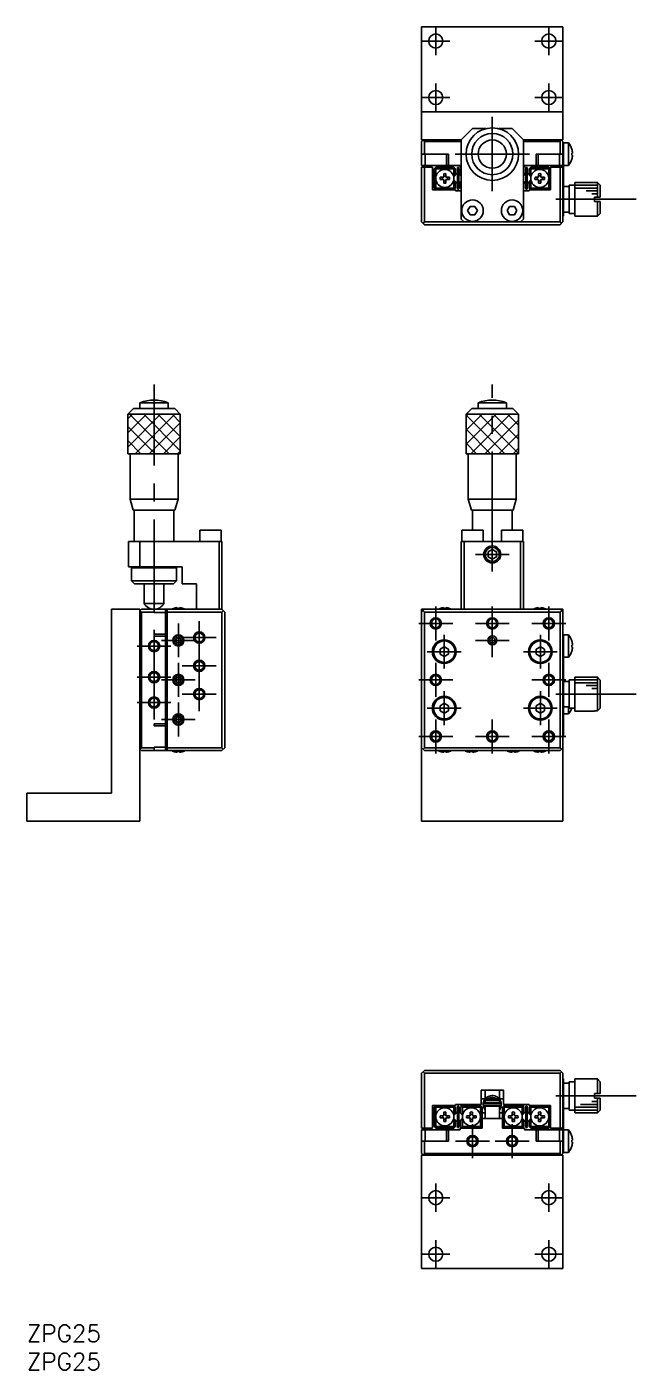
# Model space of a CAD drawing. Extents: x 0 to 288, y -8 to 230.
# Drawn here: x 0 to 107.8, y -8 to 229.6 of the extents above; entities that cross this region are included whole.
import ezdxf

# ---------------------------------------------------------------- set-up
doc = ezdxf.new("R2010")
doc.units = 0
doc.header["$LTSCALE"] = 0.5
doc.linetypes.add('CENTER', pattern=[50.8, 31.75, -6.35, 6.35, -6.35])
for name, color, linetype in [('MSM_CENTER', 1, 'CENTER'), ('MSM_CONTINUOUS', 7, 'CONTINUOUS'), ('MSM_NARROW', 5, 'CONTINUOUS'), ('MSM_PART_NUMBER', 7, 'CONTINUOUS')]:
    doc.layers.add(name, color=color, linetype=linetype)
doc.styles.get("Standard").update_dxf_attribs({"font": 'txt.shx', "height": 3, "bigfont": 'bigfont.shx'})

# ---------------------------------------------------------------- blocks, each defined once
blk = doc.blocks.new('*U2')
at = {"layer": 'MSM_PART_NUMBER'}
blk.add_text('ZPG25', height=3, dxfattribs=at).set_placement((0, -3))
blk = doc.blocks.new('*U3')
at = {"layer": 'MSM_PART_NUMBER'}
blk.add_text('ZPG25', height=3, dxfattribs=at).set_placement((0, -8))

msp = doc.modelspace()

# ---------------------------------------------------------------- linework, layer by layer
at = {"layer": 'MSM_CENTER'}
for p, q in [((72.341844, 224.550827), (72.341844, 229.550827)), ((92.341844, 224.550827), (92.341844, 229.550827)), ((69.841844, 227.050827), (74.841844, 227.050827)), ((89.841844, 227.050827), (94.841844, 227.050827)), ((72.341844, 214.550827), (72.341844, 219.550827)), ((92.341844, 214.550827), (92.341844, 219.550827)), ((69.841844, 217.050827), (74.841844, 217.050827)), ((89.841844, 217.050827), (94.841844, 217.050827)), ((82.341844, 200.470827), (82.341844, 213.630827)), ((75.761844, 207.050827), (88.921844, 207.050827)), ((107.788121, 199.050827), (93.578403, 199.050827)), ((22.5, 126.555673), (22.5, 166.305673)), ((82.341844, 138.555673), (82.341844, 166.305673)), ((82.341844, 133.255673), (82.341844, 139.255673)), ((79.341844, 136.255673), (85.341844, 136.255673)), ((72.341844, 121.055673), (72.341844, 127.055673)), ((72.341844, 122.095673), (72.341844, 126.015673)), ((82.341844, 118.055673), (82.341844, 127.055673)), ((82.341844, 122.095673), (82.341844, 126.015673)), ((92.341844, 121.055673), (92.341844, 127.055673)), ((92.341844, 121.855673), (92.341844, 126.255673)), ((26.8, 118.055673), (26.8, 124.055673)), ((30.5, 108.555673), (30.5, 124.555673)), ((69.341844, 124.055673), (75.341844, 124.055673)), ((70.381844, 124.055673), (74.301844, 124.055673)), ((79.341844, 124.055673), (85.341844, 124.055673)), ((80.381844, 124.055673), (84.301844, 124.055673)), ((89.341844, 124.055673), (95.341844, 124.055673)), ((90.141844, 124.055673), (94.541844, 124.055673)), ((22.5, 107.055673), (22.5, 123.055673)), ((27.5, 121.555673), (33.5, 121.555673)), ((73.841844, 116.055673), (73.841844, 122.055673)), ((90.841844, 116.055673), (90.841844, 122.055673)), ((19.5, 120.055673), (25.5, 120.055673)), ((23.8, 121.055673), (29.8, 121.055673)), ((70.841844, 119.055673), (76.841844, 119.055673)), ((79.341844, 121.055673), (85.341844, 121.055673)), ((87.841844, 119.055673), (93.841844, 119.055673)), ((26.8, 111.055673), (26.8, 117.055673)), ((27.5, 116.555673), (33.5, 116.555673)), ((72.341844, 111.055673), (72.341844, 117.055673)), ((92.341844, 111.055673), (92.341844, 117.055673)), ((19.5, 114.555673), (25.5, 114.555673)), ((23.8, 114.055673), (29.8, 114.055673)), ((69.341844, 114.055673), (75.341844, 114.055673)), ((70.381844, 114.055673), (74.301844, 114.055673)), ((72.341844, 112.095673), (72.341844, 116.015673)), ((89.341844, 114.055673), (95.341844, 114.055673)), ((90.141844, 114.055673), (94.541844, 114.055673)), ((92.341844, 111.855673), (92.341844, 116.255673)), ((73.841844, 106.055673), (73.841844, 112.055673)), ((90.841844, 106.055673), (90.841844, 112.055673)), ((19.5, 110.055673), (25.5, 110.055673)), ((26.8, 104.055673), (26.8, 110.055673)), ((27.5, 111.555673), (33.5, 111.555673)), ((93.578403, 111.555673), (107.788121, 111.555673)), ((23.8, 107.055673), (29.8, 107.055673)), ((70.841844, 109.055673), (76.841844, 109.055673)), ((72.341844, 101.055673), (72.341844, 107.055673)), ((82.341844, 101.055673), (82.341844, 107.055673)), ((87.841844, 109.055673), (93.841844, 109.055673)), ((92.341844, 101.055673), (92.341844, 107.055673)), ((72.341844, 102.095673), (72.341844, 106.015673)), ((82.341844, 102.095673), (82.341844, 106.015673)), ((92.341844, 101.855673), (92.341844, 106.255673)), ((69.341844, 104.055673), (75.341844, 104.055673)), ((70.381844, 104.055673), (74.301844, 104.055673)), ((79.341844, 104.055673), (85.341844, 104.055673)), ((80.381844, 104.055673), (84.301844, 104.055673)), ((89.341844, 104.055673), (95.341844, 104.055673)), ((90.141844, 104.055673), (94.541844, 104.055673)), ((93.578403, 40.5), (107.788121, 40.5)), ((78.841844, 29.5), (78.841844, 35.5)), ((85.841844, 29.5), (85.841844, 35.5)), ((75.841844, 32.5), (81.841844, 32.5)), ((82.841844, 32.5), (88.841844, 32.5)), ((72.341844, 20), (72.341844, 25)), ((92.341844, 20), (92.341844, 25)), ((69.841844, 22.5), (74.841844, 22.5)), ((89.841844, 22.5), (94.841844, 22.5)), ((72.341844, 10), (72.341844, 15)), ((92.341844, 10), (92.341844, 15)), ((69.841844, 12.5), (74.841844, 12.5)), ((89.841844, 12.5), (94.841844, 12.5))]:
    msp.add_line(p, q, dxfattribs=at)
at = {"layer": 'MSM_CONTINUOUS'}
for p, q in [((69.841844, 229.550827), (94.841844, 229.550827)), ((69.841844, 209.550827), (69.841844, 229.550827)), ((94.841844, 229.550827), (94.841844, 209.550827)), ((94.841844, 214.550827), (69.841844, 214.550827)), ((78.841844, 211.550827), (76.841844, 209.550827)), ((81.170306, 211.550827), (78.841844, 211.550827)), ((85.841844, 211.550827), (83.513381, 211.550827)), ((87.841844, 209.550827), (85.841844, 211.550827)), ((69.841844, 209.550827), (76.841844, 209.550827)), ((69.841844, 209.250827), (70.141844, 209.550827)), ((69.841844, 205.050827), (69.841844, 209.250827)), ((70.091844, 209.500827), (70.341844, 209.250827)), ((70.341844, 209.250827), (70.341844, 207.050827)), ((76.841844, 209.250827), (70.341844, 209.250827)), ((74.841844, 209.250827), (74.541844, 209.550827)), ((76.841844, 195.550827), (76.841844, 209.550827)), ((87.841844, 195.550827), (87.841844, 209.550827)), ((87.841844, 209.550827), (94.841844, 209.550827)), ((94.341844, 209.250827), (87.841844, 209.250827)), ((90.141844, 209.550827), (89.841844, 209.250827)), ((94.341844, 209.250827), (94.591844, 209.500827)), ((94.341844, 207.050827), (94.341844, 209.250827)), ((94.841844, 209.250827), (94.541844, 209.550827)), ((94.841844, 209.250827), (94.841844, 195.050827)), ((95.839843, 209.050827), (94.841844, 209.050827)), ((94.941844, 209.050827), (94.941844, 196.050827)), ((95.839843, 209.050827), (95.839843, 205.050827)), ((74.591844, 207.050827), (69.841844, 207.050827)), ((70.441844, 207.050827), (70.441844, 205.050827)), ((74.241844, 205.050827), (74.241844, 207.050827)), ((74.591844, 205.050827), (74.591844, 207.050827)), ((90.091844, 205.050827), (90.091844, 207.050827)), ((94.841844, 207.050827), (90.091844, 207.050827)), ((90.441844, 207.050827), (90.441844, 205.050827)), ((94.241844, 205.050827), (94.241844, 207.050827)), ((96.411365, 207.937188), (96.415988, 207.939443)), ((96.411365, 206.870827), (96.411365, 207.230827)), ((96.411365, 207.230827), (96.531703, 207.230827)), ((96.531703, 206.870827), (96.411365, 206.870827)), ((76.641844, 205.050827), (69.841844, 205.050827)), ((69.841844, 195.050827), (69.841844, 204.750827)), ((69.841844, 204.750827), (71.741844, 204.750827)), ((70.341844, 204.750827), (70.341844, 195.050827)), ((71.741844, 200.750827), (71.741844, 204.750827)), ((72.341844, 204.750827), (72.041844, 204.450827)), ((72.041844, 201.050827), (72.041844, 204.450827)), ((72.341844, 204.450827), (72.191844, 204.600827)), ((72.341844, 204.750827), (75.541844, 204.750827)), ((75.541844, 204.450827), (72.341844, 204.450827)), ((72.341844, 204.450827), (72.341844, 201.050827)), ((75.541844, 204.750827), (75.841844, 204.450827)), ((75.691844, 204.600827), (75.541844, 204.450827)), ((75.541844, 203.149875), (75.541844, 204.450827)), ((75.841844, 204.450827), (75.841844, 203.449875)), ((76.191844, 200.850827), (76.191844, 204.650827)), ((76.391844, 204.650827), (76.191844, 204.650827)), ((76.391844, 200.850827), (76.391844, 204.650827)), ((76.641844, 205.050827), (76.641844, 204.750827)), ((76.641844, 204.750827), (76.841844, 204.750827)), ((76.841844, 204.550827), (76.741844, 204.450827)), ((76.741844, 203.449875), (76.741844, 204.450827)), ((87.841844, 204.750827), (88.041844, 204.750827)), ((87.941844, 204.450827), (87.841844, 204.550827)), ((87.941844, 204.450827), (87.941844, 203.449875)), ((88.041844, 204.750827), (88.041844, 205.050827)), ((88.041844, 205.050827), (94.841844, 205.050827)), ((88.291844, 204.650827), (88.291844, 200.850827)), ((88.491844, 204.650827), (88.291844, 204.650827)), ((88.491844, 204.650827), (88.491844, 200.850827)), ((89.141844, 204.750827), (88.841844, 204.450827)), ((88.841844, 203.449875), (88.841844, 204.450827)), ((89.141844, 204.450827), (88.991844, 204.600827)), ((89.141844, 204.750827), (92.341844, 204.750827)), ((92.341844, 204.450827), (89.141844, 204.450827)), ((89.141844, 204.450827), (89.141844, 203.149875)), ((92.341844, 204.750827), (92.641844, 204.450827)), ((92.491844, 204.600827), (92.341844, 204.450827)), ((92.341844, 201.050827), (92.341844, 204.450827)), ((92.641844, 204.750827), (92.641844, 200.750827)), ((94.841844, 204.750827), (92.641844, 204.750827)), ((94.341844, 195.050827), (94.341844, 204.750827)), ((94.941844, 205.050827), (95.839843, 205.050827)), ((96.415988, 206.162211), (96.411365, 206.164465)), ((72.026545, 203.250827), (71.741844, 203.535527)), ((71.741844, 201.966126), (72.026545, 202.250827)), ((72.026545, 203.250827), (72.026545, 202.250827)), ((73.741844, 202.950827), (73.115708, 202.950827)), ((73.115708, 202.550827), (73.741844, 202.550827)), ((73.741844, 203.576962), (73.741844, 202.950827)), ((73.741844, 202.550827), (73.741844, 201.924691)), ((74.141844, 202.950827), (74.141844, 203.576962)), ((74.767979, 202.950827), (74.141844, 202.950827)), ((74.141844, 201.924691), (74.141844, 202.550827)), ((74.141844, 202.550827), (74.767979, 202.550827)), ((75.501188, 203.109219), (75.841844, 203.449875)), ((75.841844, 202.051778), (75.501188, 202.392434)), ((76.132745, 203.652388), (75.516245, 203.035888)), ((75.516245, 202.465765), (76.132745, 201.849265)), ((76.1681, 201.849265), (75.521413, 202.495952)), ((75.541844, 201.050827), (75.541844, 202.351778)), ((75.841844, 202.051778), (75.841844, 201.050827)), ((76.415587, 203.652388), (76.841844, 203.226131)), ((76.841844, 203.261487), (76.450943, 203.652388)), ((76.450943, 201.849265), (76.841844, 202.240166)), ((76.741844, 203.449875), (76.841844, 203.349875)), ((76.841844, 202.151778), (76.741844, 202.051778)), ((76.741844, 201.050827), (76.741844, 202.051778)), ((87.841844, 203.226131), (88.2681, 203.652388)), ((88.232745, 203.652388), (87.841844, 203.261487)), ((87.841844, 203.349875), (87.941844, 203.449875)), ((87.841844, 202.240166), (88.232745, 201.849265)), ((87.941844, 202.051778), (87.841844, 202.151778)), ((87.941844, 202.051778), (87.941844, 201.050827)), ((89.162274, 202.495952), (88.515587, 201.849265)), ((89.167442, 203.035888), (88.550943, 203.652388)), ((88.550943, 201.849265), (89.167442, 202.465765)), ((88.841844, 203.449875), (89.1825, 203.10922)), ((89.1825, 202.392433), (88.841844, 202.051778)), ((88.841844, 201.050827), (88.841844, 202.051778)), ((89.141844, 202.351778), (89.141844, 201.050827)), ((90.541844, 202.950827), (89.915708, 202.950827)), ((89.915708, 202.550827), (90.541844, 202.550827)), ((90.541844, 203.576962), (90.541844, 202.950827)), ((90.541844, 202.550827), (90.541844, 201.924691)), ((90.941844, 202.950827), (90.941844, 203.576962)), ((91.567979, 202.950827), (90.941844, 202.950827)), ((90.941844, 201.924691), (90.941844, 202.550827)), ((90.941844, 202.550827), (91.567979, 202.550827)), ((96.941844, 202.050827), (96.941844, 196.050827)), ((100.941844, 202.050827), (96.941844, 202.050827)), ((100.941844, 199.450827), (100.941844, 202.050827)), ((101.441844, 201.550827), (100.941844, 202.050827)), ((75.841844, 200.750827), (71.741844, 200.750827)), ((72.041844, 201.050827), (72.341844, 200.750827)), ((72.191844, 200.900827), (72.341844, 201.050827)), ((72.341844, 201.050827), (75.541844, 201.050827)), ((75.541844, 201.050827), (75.691844, 200.900827)), ((75.841844, 201.050827), (75.541844, 200.750827)), ((75.841844, 200.550827), (75.841844, 200.750827)), ((76.841844, 200.550827), (75.841844, 200.550827)), ((76.191844, 200.850827), (76.391844, 200.850827)), ((76.741844, 201.050827), (76.841844, 200.950827)), ((87.841844, 200.950827), (87.941844, 201.050827)), ((88.841844, 200.550827), (87.841844, 200.550827)), ((88.291844, 200.850827), (88.491844, 200.850827)), ((88.841844, 201.050827), (89.141844, 200.750827)), ((88.841844, 200.750827), (88.841844, 200.550827)), ((92.641844, 200.750827), (88.841844, 200.750827)), ((88.991844, 200.900827), (89.141844, 201.050827)), ((89.141844, 201.050827), (92.341844, 201.050827)), ((92.341844, 201.050827), (92.491844, 200.900827)), ((92.641844, 201.050827), (92.341844, 200.750827)), ((95.941844, 201.300827), (94.941844, 201.300827)), ((95.941844, 201.550827), (95.941844, 196.550827)), ((96.941844, 201.550827), (95.941844, 201.550827)), ((101.441844, 201.550827), (101.441844, 199.450827)), ((77.975818, 197.050827), (78.408831, 197.800827)), ((79.274856, 197.800827), (78.408831, 197.800827)), ((79.707869, 197.050827), (79.274856, 197.800827)), ((84.975818, 197.050827), (85.408831, 197.800827)), ((86.274856, 197.800827), (85.408831, 197.800827)), ((86.707869, 197.050827), (86.274856, 197.800827)), ((100.441844, 199.450827), (100.441844, 198.650827)), ((101.441844, 199.450827), (100.441844, 199.450827)), ((100.441844, 198.650827), (101.441844, 198.650827)), ((100.941844, 196.050827), (100.941844, 198.650827)), ((101.441844, 198.650827), (101.441844, 196.550827)), ((69.841844, 195.050827), (70.341844, 194.550827)), ((70.091844, 194.800827), (70.341844, 195.050827)), ((70.341844, 195.050827), (94.341844, 195.050827)), ((76.841844, 195.550827), (77.341844, 195.050827)), ((78.408831, 196.300827), (77.975818, 197.050827)), ((79.274856, 196.300827), (78.408831, 196.300827)), ((79.274856, 196.300827), (79.707869, 197.050827)), ((85.408831, 196.300827), (84.975818, 197.050827)), ((86.274856, 196.300827), (85.408831, 196.300827)), ((86.274856, 196.300827), (86.707869, 197.050827)), ((87.341844, 195.050827), (87.841844, 195.550827)), ((94.341844, 195.050827), (94.591844, 194.800827)), ((94.841844, 195.050827), (94.341844, 194.550827)), ((94.941844, 196.050827), (94.841844, 196.050827)), ((94.941844, 196.800827), (95.941844, 196.800827)), ((95.941844, 196.550827), (96.941844, 196.550827)), ((96.941844, 196.050827), (100.941844, 196.050827)), ((100.941844, 196.050827), (101.441844, 196.550827)), ((94.341844, 194.550827), (70.341844, 194.550827)), ((18.85, 162.055673), (17.85, 161.055673)), ((26.15, 162.055673), (18.85, 162.055673)), ((20, 163.055673), (25, 163.055673)), ((20, 163.055673), (20, 162.055673)), ((25, 162.055673), (25, 163.055673)), ((27.15, 161.055673), (26.15, 162.055673)), ((78.691844, 162.055673), (77.691844, 161.055673)), ((85.991844, 162.055673), (78.691844, 162.055673)), ((79.841844, 163.055673), (84.841844, 163.055673)), ((79.841844, 163.055673), (79.841844, 162.055673)), ((84.841844, 162.055673), (84.841844, 163.055673)), ((86.991844, 161.055673), (85.991844, 162.055673)), ((27.15, 161.055673), (17.85, 161.055673)), ((17.85, 161.055673), (17.85, 154.055673)), ((27.15, 161.055673), (27.15, 154.055673)), ((77.691844, 154.055673), (77.691844, 161.055673)), ((77.691844, 161.055673), (86.991844, 161.055673)), ((86.991844, 161.055673), (86.991844, 154.055673)), ((27.15, 154.055673), (17.85, 154.055673)), ((18.25, 154.055673), (18.25, 146.055673)), ((26.75, 146.055673), (26.75, 154.055673)), ((86.991844, 154.055673), (77.691844, 154.055673)), ((78.091844, 154.055673), (78.091844, 146.055673)), ((86.591844, 146.055673), (86.591844, 154.055673)), ((18.25, 146.055673), (26.75, 146.055673)), ((18.25, 146.055673), (18.8, 144.055673)), ((26.2, 144.055673), (26.75, 146.055673)), ((78.091844, 146.055673), (78.641844, 144.055673)), ((78.091844, 146.055673), (86.591844, 146.055673)), ((86.041844, 144.055673), (86.591844, 146.055673)), ((26.2, 144.055673), (18.8, 144.055673)), ((19, 144.055673), (19, 138.555673)), ((26, 138.555673), (26, 144.055673)), ((86.041844, 144.055673), (78.641844, 144.055673)), ((78.841844, 144.055673), (78.841844, 140.555673)), ((85.841844, 140.555673), (85.841844, 144.055673)), ((34.4, 140.555673), (30.6, 140.555673)), ((30.6, 140.555673), (30.6, 138.555673)), ((34.4, 138.555673), (34.4, 140.555673)), ((76.941844, 140.555673), (76.941844, 138.555673)), ((80.741844, 140.555673), (76.941844, 140.555673)), ((80.741844, 138.555673), (80.741844, 140.555673)), ((83.941844, 140.555673), (83.941844, 138.555673)), ((87.741844, 140.555673), (83.941844, 140.555673)), ((87.741844, 138.555673), (87.741844, 140.555673)), ((18, 134.055673), (18, 138.555673)), ((18, 138.555673), (34.5, 138.555673)), ((20, 138.555673), (20, 134.055673)), ((34, 126.555673), (34, 138.555673)), ((34.5, 138.555673), (34.5, 126.555673)), ((76.841844, 126.555673), (76.841844, 138.555673)), ((76.841844, 138.555673), (87.841844, 138.555673)), ((77.341844, 138.555673), (77.341844, 126.555673)), ((87.341844, 126.555673), (87.341844, 138.555673)), ((87.841844, 138.555673), (87.841844, 126.555673)), ((81.591844, 136.688686), (82.341844, 137.121699)), ((81.591844, 135.82266), (81.591844, 136.688686)), ((82.341844, 135.389648), (81.591844, 135.82266)), ((82.341844, 137.121699), (83.091844, 136.688686)), ((83.091844, 135.82266), (82.341844, 135.389648)), ((83.091844, 136.688686), (83.091844, 135.82266)), ((27.5, 134.055673), (18, 134.055673)), ((18.7, 134.055673), (18.5, 133.855673)), ((26.5, 133.855673), (18.5, 133.855673)), ((18.5, 133.855673), (18.5, 132.055673)), ((26.5, 133.855673), (26.3, 134.055673)), ((26.5, 132.055673), (26.5, 133.855673)), ((27.5, 134.055673), (27.5, 131.055673)), ((18.531373, 132.055673), (18.5, 132.055673)), ((18.531373, 131.555673), (18.531373, 132.055673)), ((18.531373, 131.555673), (26.468627, 131.555673)), ((19.035898, 131.055673), (18.531373, 131.555673)), ((25.964101, 131.055673), (19.035898, 131.055673)), ((20.75, 131.055673), (20.75, 127.555673)), ((24.25, 127.555673), (24.25, 131.055673)), ((26.468627, 131.555673), (25.964101, 131.055673)), ((26.5, 132.055673), (26.468627, 132.055673)), ((26.468627, 132.055673), (26.468627, 131.555673)), ((27.5, 131.055673), (30, 131.055673)), ((30, 131.055673), (30, 126.555673)), ((15, 126.555673), (15, 94.055673)), ((20, 126.555673), (15, 126.555673)), ((20, 89.055673), (20, 126.555673)), ((20.3, 126.555673), (20, 126.255673)), ((20.3, 126.055673), (20.05, 126.305673)), ((20.3, 126.555673), (34.5, 126.555673)), ((22.5, 126.055673), (20.3, 126.055673)), ((20.3, 126.055673), (20.3, 102.055673)), ((24.25, 127.555673), (20.75, 127.555673)), ((22.5, 125.955673), (22.5, 126.555673)), ((24.5, 125.955673), (22.5, 125.955673)), ((24.5, 101.555673), (24.5, 126.555673)), ((24.8, 101.555673), (24.8, 126.555673)), ((34.5, 126.055673), (24.8, 126.055673)), ((25.95, 126.706737), (25.973864, 126.706737)), ((26.6, 126.839622), (26.6, 126.706737)), ((26.6, 126.706737), (27, 126.706737)), ((27, 126.706737), (27, 126.839622)), ((27.626136, 126.706737), (27.65, 126.706737)), ((35, 126.055673), (34.5, 126.555673)), ((34.5, 126.055673), (34.75, 126.305673)), ((34.5, 102.055673), (34.5, 126.055673)), ((35, 126.055673), (35, 102.055673)), ((69.841844, 89.055673), (69.841844, 126.555673)), ((69.841844, 126.555673), (94.841844, 126.555673)), ((69.841844, 126.055673), (70.341844, 126.555673)), ((70.341844, 126.055673), (70.091844, 126.305673)), ((70.341844, 126.055673), (70.341844, 102.055673)), ((94.341844, 126.055673), (70.341844, 126.055673)), ((73.091844, 126.706737), (73.115708, 126.706737)), ((73.741844, 126.839622), (73.741844, 126.706737)), ((73.741844, 126.706737), (74.141844, 126.706737)), ((74.141844, 126.706737), (74.141844, 126.839622)), ((74.767979, 126.706737), (74.791844, 126.706737)), ((89.891844, 126.706737), (89.915708, 126.706737)), ((90.541844, 126.839622), (90.541844, 126.706737)), ((90.541844, 126.706737), (90.941844, 126.706737)), ((90.941844, 126.706737), (90.941844, 126.839622)), ((91.567979, 126.706737), (91.591844, 126.706737)), ((94.341844, 126.555673), (94.841844, 126.055673)), ((94.591844, 126.305673), (94.341844, 126.055673)), ((94.341844, 102.055673), (94.341844, 126.055673)), ((94.841844, 126.555673), (94.841844, 89.055673)), ((20, 121.855673), (20.3, 121.555673)), ((22.5, 122.155673), (24.5, 122.155673)), ((22.5, 121.805673), (22.5, 122.155673)), ((24.5, 121.805673), (22.5, 121.805673)), ((26.280385, 121.055673), (26.540192, 121.505673)), ((26.540192, 121.505673), (27.059808, 121.505673)), ((27.059808, 121.505673), (27.319615, 121.055673)), ((95.839843, 122.055673), (94.841844, 122.055673)), ((94.941844, 122.055673), (94.941844, 104.055673)), ((95.839843, 122.055673), (95.839843, 118.055673)), ((26.540192, 120.605673), (26.280385, 121.055673)), ((27.059808, 120.605673), (26.540192, 120.605673)), ((27.319615, 121.055673), (27.059808, 120.605673)), ((73.091844, 119.488686), (73.841844, 119.921699)), ((73.091844, 118.62266), (73.091844, 119.488686)), ((73.841844, 119.921699), (74.591844, 119.488686)), ((74.591844, 119.488686), (74.591844, 118.62266)), ((90.091844, 119.488686), (90.841844, 119.921699)), ((90.091844, 118.62266), (90.091844, 119.488686)), ((90.841844, 119.921699), (91.591844, 119.488686)), ((91.591844, 119.488686), (91.591844, 118.62266)), ((96.411365, 120.942035), (96.415988, 120.944289)), ((96.411365, 120.235673), (96.531703, 120.235673)), ((96.411365, 119.875673), (96.411365, 120.235673)), ((96.531703, 119.875673), (96.411365, 119.875673)), ((96.415988, 119.167057), (96.411365, 119.169312)), ((73.841844, 118.189648), (73.091844, 118.62266)), ((74.591844, 118.62266), (73.841844, 118.189648)), ((90.841844, 118.189648), (90.091844, 118.62266)), ((91.591844, 118.62266), (90.841844, 118.189648)), ((94.941844, 118.055673), (95.839843, 118.055673)), ((26.280385, 114.055673), (26.540192, 114.505673)), ((26.540192, 113.605673), (26.280385, 114.055673)), ((26.540192, 114.505673), (27.059808, 114.505673)), ((27.059808, 114.505673), (27.319615, 114.055673)), ((27.319615, 114.055673), (27.059808, 113.605673)), ((95.941844, 114.055673), (95.941844, 109.055673)), ((96.941844, 114.055673), (95.941844, 114.055673)), ((96.941844, 114.555673), (96.941844, 108.555673)), ((100.441844, 114.555673), (96.941844, 114.555673)), ((100.441844, 114.555673), (100.441844, 114.528887)), ((100.441844, 114.528887), (100.941844, 114.528887)), ((100.941844, 108.582459), (100.941844, 114.528887)), ((100.941844, 114.528887), (101.441844, 114.023466)), ((27.059808, 113.605673), (26.540192, 113.605673)), ((95.941844, 113.805673), (94.941844, 113.805673)), ((101.441844, 114.023466), (101.441844, 109.087881)), ((73.091844, 109.488686), (73.841844, 109.921699)), ((73.091844, 108.62266), (73.091844, 109.488686)), ((73.841844, 109.921699), (74.591844, 109.488686)), ((74.591844, 109.488686), (74.591844, 108.62266)), ((90.091844, 109.488686), (90.841844, 109.921699)), ((90.091844, 108.62266), (90.091844, 109.488686)), ((90.841844, 109.921699), (91.591844, 109.488686)), ((91.591844, 109.488686), (91.591844, 108.62266)), ((94.941844, 109.305673), (95.941844, 109.305673)), ((95.839843, 109.305673), (95.839843, 108.055673)), ((26.280385, 107.055673), (26.540192, 107.505673)), ((26.540192, 106.605673), (26.280385, 107.055673)), ((26.540192, 107.505673), (27.059808, 107.505673)), ((27.059808, 107.505673), (27.319615, 107.055673)), ((27.319615, 107.055673), (27.059808, 106.605673)), ((73.841844, 108.189648), (73.091844, 108.62266)), ((74.591844, 108.62266), (73.841844, 108.189648)), ((90.841844, 108.189648), (90.091844, 108.62266)), ((91.591844, 108.62266), (90.841844, 108.189648)), ((94.941844, 108.055673), (95.839843, 108.055673)), ((95.941844, 109.055673), (96.941844, 109.055673)), ((96.941844, 108.555673), (100.441844, 108.555673)), ((100.441844, 108.582459), (100.441844, 108.555673)), ((100.941844, 108.582459), (100.441844, 108.582459)), ((101.441844, 109.087881), (100.941844, 108.582459)), ((20.3, 106.555673), (20, 106.255673)), ((24.5, 106.305673), (22.5, 106.305673)), ((22.5, 106.305673), (22.5, 105.955673)), ((24.5, 105.955673), (22.5, 105.955673)), ((27.059808, 106.605673), (26.540192, 106.605673)), ((22.5, 102.155673), (24.5, 102.155673)), ((22.5, 102.155673), (22.5, 101.555673)), ((94.941844, 104.055673), (94.841844, 104.055673)), ((20.3, 101.555673), (20, 101.855673)), ((20.05, 101.805673), (20.3, 102.055673)), ((20.3, 102.055673), (22.5, 102.055673)), ((34.5, 101.555673), (20.3, 101.555673)), ((24.8, 102.055673), (34.5, 102.055673)), ((25.95, 101.40461), (25.973864, 101.40461)), ((26.6, 101.40461), (27, 101.40461)), ((26.6, 101.271725), (26.6, 101.40461)), ((27, 101.40461), (27, 101.271725)), ((27.626136, 101.40461), (27.65, 101.40461)), ((34.75, 101.805673), (34.5, 102.055673)), ((34.5, 101.555673), (35, 102.055673)), ((70.341844, 101.555673), (69.841844, 102.055673)), ((70.341844, 102.055673), (70.091844, 101.805673)), ((70.341844, 102.055673), (94.341844, 102.055673)), ((94.341844, 101.555673), (70.341844, 101.555673)), ((73.091844, 101.40461), (73.115708, 101.40461)), ((73.741844, 101.40461), (74.141844, 101.40461)), ((73.741844, 101.271725), (73.741844, 101.40461)), ((74.141844, 101.40461), (74.141844, 101.271725)), ((74.767979, 101.40461), (74.791844, 101.40461)), ((77.815708, 101.40461), (77.791844, 101.40461)), ((78.841844, 101.40461), (78.441844, 101.40461)), ((78.441844, 101.40461), (78.441844, 101.271725)), ((78.841844, 101.271725), (78.841844, 101.40461)), ((79.491844, 101.40461), (79.467979, 101.40461)), ((85.215708, 101.40461), (85.191844, 101.40461)), ((86.241844, 101.40461), (85.841844, 101.40461)), ((85.841844, 101.40461), (85.841844, 101.271725)), ((86.241844, 101.271725), (86.241844, 101.40461)), ((86.891844, 101.40461), (86.867979, 101.40461)), ((89.891844, 101.40461), (89.915708, 101.40461)), ((90.541844, 101.40461), (90.941844, 101.40461)), ((90.541844, 101.271725), (90.541844, 101.40461)), ((90.941844, 101.40461), (90.941844, 101.271725)), ((91.567979, 101.40461), (91.591844, 101.40461)), ((94.591844, 101.805673), (94.341844, 102.055673)), ((94.841844, 102.055673), (94.341844, 101.555673)), ((0, 94.055673), (0, 89.055673)), ((15, 94.055673), (0, 94.055673)), ((20, 89.055673), (0, 89.055673)), ((94.841844, 89.055673), (69.841844, 89.055673)), ((70.341844, 45), (69.841844, 44.5)), ((69.841844, 34.8), (69.841844, 44.5)), ((70.341844, 44.5), (70.091844, 44.75)), ((70.341844, 45), (94.341844, 45)), ((70.341844, 44.5), (70.341844, 34.8)), ((94.341844, 44.5), (70.341844, 44.5)), ((94.841844, 44.5), (94.341844, 45)), ((94.591844, 44.75), (94.341844, 44.5)), ((94.341844, 34.8), (94.341844, 44.5)), ((94.841844, 44.5), (94.841844, 30.3)), ((94.841844, 43.5), (94.941844, 43.5)), ((94.941844, 43.5), (94.941844, 30.5)), ((96.941844, 43), (95.941844, 43)), ((95.941844, 43), (95.941844, 38)), ((100.941844, 43.5), (96.941844, 43.5)), ((96.941844, 43.5), (96.941844, 37.5)), ((100.941844, 40.9), (100.941844, 43.5)), ((101.441844, 43), (100.941844, 43.5)), ((101.441844, 43), (101.441844, 40.9)), ((80.341844, 41.5), (84.341844, 41.5)), ((80.341844, 39), (80.341844, 41.5)), ((81.091844, 41.5), (81.091844, 39.980422)), ((83.591844, 39.957749), (83.591844, 41.5)), ((84.341844, 41.5), (84.341844, 39)), ((95.941844, 42.75), (94.941844, 42.75)), ((100.441844, 40.9), (100.441844, 40.1)), ((101.441844, 40.9), (100.441844, 40.9)), ((71.741844, 38.8), (75.841844, 38.8)), ((71.741844, 34.8), (71.741844, 38.8)), ((72.041844, 38.5), (72.341844, 38.8)), ((72.041844, 35.1), (72.041844, 38.5)), ((72.341844, 38.5), (72.191844, 38.65)), ((75.541844, 38.5), (72.341844, 38.5)), ((72.341844, 38.5), (72.341844, 35.1)), ((75.841844, 38.5), (75.541844, 38.8)), ((75.691844, 38.65), (75.541844, 38.5)), ((75.541844, 37.199048), (75.541844, 38.5)), ((75.841844, 39), (80.341844, 39)), ((75.841844, 38.8), (75.841844, 39)), ((75.841844, 38.5), (75.841844, 37.499048)), ((76.391844, 38.7), (76.191844, 38.7)), ((76.191844, 38.7), (76.191844, 34.9)), ((76.391844, 38.7), (76.391844, 34.9)), ((76.741844, 38.5), (77.041844, 38.8)), ((76.741844, 37.499048), (76.741844, 38.5)), ((76.841844, 38.6), (76.841844, 39)), ((77.041844, 38.5), (76.891844, 38.65)), ((77.041844, 38.8), (80.241844, 38.8)), ((77.041844, 38.5), (77.041844, 37.199048)), ((80.241844, 38.5), (77.041844, 38.5)), ((80.541844, 38.5), (80.241844, 38.8)), ((80.391844, 38.65), (80.241844, 38.5)), ((80.241844, 35.1), (80.241844, 38.5)), ((80.341844, 40), (81.091844, 40)), ((80.541844, 38.5), (80.541844, 34.8)), ((80.879181, 39.517161), (80.87767, 39.483753)), ((80.87767, 39.483753), (80.877825, 39.450311)), ((80.877825, 39.450311), (80.879647, 39.416919)), ((80.882355, 39.550453), (80.879181, 39.517161)), ((80.879647, 39.416919), (80.88313, 39.383657)), ((80.887185, 39.583547), (80.882355, 39.550453)), ((80.88313, 39.383657), (80.888267, 39.350607)), ((80.893658, 39.616362), (80.887185, 39.583547)), ((80.888267, 39.350607), (80.895044, 39.317852)), ((80.901759, 39.648817), (80.893658, 39.616362)), ((80.895044, 39.317852), (80.903445, 39.285472)), ((80.911468, 39.680831), (80.901759, 39.648817)), ((80.903445, 39.285472), (80.91345, 39.253546)), ((83.757658, 39.146999), (80.907658, 39.146999)), ((80.907658, 38.796999), (83.757658, 38.796999)), ((80.922761, 39.712326), (80.911468, 39.680831)), ((80.91345, 39.253546), (80.925034, 39.222153)), ((80.935611, 39.743224), (80.922761, 39.712326)), ((80.925034, 39.222153), (80.938168, 39.191371)), ((80.949987, 39.773449), (80.935611, 39.743224)), ((80.938168, 39.191371), (80.952821, 39.161276)), ((80.965853, 39.802924), (80.949987, 39.773449)), ((80.952821, 39.161276), (80.960491, 39.146899)), ((80.987939, 39.838218), (80.9617, 39.795698)), ((80.982221, 39.83009), (80.965853, 39.802924)), ((80.983203, 39.830703), (80.982221, 39.83009)), ((80.983827, 39.830797), (80.983203, 39.830703)), ((80.985862, 39.830674), (80.983827, 39.830797)), ((80.988646, 39.830059), (80.985862, 39.830674)), ((80.987894, 39.838176), (81.146314, 39.75447)), ((80.992165, 39.828956), (80.988646, 39.830059)), ((80.996401, 39.827372), (80.992165, 39.828956)), ((81.001479, 39.825249), (80.996401, 39.827372)), ((81.007263, 39.822636), (81.001479, 39.825249)), ((81.013722, 39.819549), (81.007263, 39.822636)), ((81.02082, 39.816005), (81.013722, 39.819549)), ((81.028517, 39.812022), (81.02082, 39.816005)), ((81.036772, 39.807622), (81.028517, 39.812022)), ((81.045539, 39.80283), (81.036772, 39.807622)), ((81.05477, 39.797672), (81.045539, 39.80283)), ((81.064414, 39.792177), (81.05477, 39.797672)), ((81.074418, 39.786374), (81.064414, 39.792177)), ((81.084728, 39.780296), (81.074418, 39.786374)), ((81.095286, 39.773976), (81.084728, 39.780296)), ((81.391844, 40), (81.091844, 39.7)), ((83.591844, 39.7), (81.091844, 39.7)), ((81.091844, 39.7), (81.091844, 39.3)), ((81.091844, 39.3), (83.591844, 39.3)), ((81.091844, 39.3), (81.244844, 39.146999)), ((81.188843, 38.796999), (81.091844, 38.7)), ((83.591844, 38.7), (81.091844, 38.7)), ((81.091844, 38.7), (81.091844, 36.5)), ((81.108659, 38.717032), (81.094697, 38.796972)), ((81.106035, 39.767449), (81.095286, 39.773976)), ((81.116915, 39.76075), (81.106035, 39.767449)), ((81.127867, 39.753916), (81.116915, 39.76075)), ((81.13883, 39.746986), (81.127867, 39.753916)), ((81.391844, 40), (83.291844, 40)), ((82.729839, 40.15748), (82.862135, 40.104717)), ((82.862135, 40.104717), (82.954089, 40.057148)), ((82.954089, 40.057148), (83.044693, 40.00002)), ((83.591844, 39.7), (83.291844, 40)), ((83.438843, 39.146999), (83.591844, 39.3)), ((83.591844, 38.7), (83.494844, 38.796999)), ((83.549798, 39.25792), (83.570715, 39.146479)), ((83.570817, 38.796957), (83.559845, 38.732235)), ((83.591844, 40), (84.341844, 40)), ((83.591844, 39.3), (83.591844, 39.7)), ((83.591844, 36.5), (83.591844, 38.7)), ((83.704538, 39.793873), (83.683042, 39.83018)), ((83.683279, 39.829475), (83.683223, 39.829809)), ((84.141844, 38.5), (84.441844, 38.8)), ((84.141844, 34.8), (84.141844, 38.5)), ((84.441844, 38.5), (84.291844, 38.65)), ((84.341844, 39), (88.841844, 39)), ((84.441844, 38.8), (87.641844, 38.8)), ((87.641844, 38.5), (84.441844, 38.5)), ((84.441844, 38.5), (84.441844, 35.1)), ((87.941844, 38.5), (87.641844, 38.8)), ((87.791844, 38.65), (87.641844, 38.5)), ((87.641844, 37.199048), (87.641844, 38.5)), ((87.841844, 39), (87.841844, 38.6)), ((87.941844, 38.5), (87.941844, 37.499048)), ((88.291844, 34.9), (88.291844, 38.7)), ((88.491844, 38.7), (88.291844, 38.7)), ((88.491844, 34.9), (88.491844, 38.7)), ((88.841844, 39), (88.841844, 38.8)), ((88.841844, 38.8), (92.641844, 38.8)), ((88.841844, 38.5), (89.141844, 38.8)), ((88.841844, 37.499048), (88.841844, 38.5)), ((89.141844, 38.5), (88.991844, 38.65)), ((89.141844, 38.5), (89.141844, 37.199048)), ((92.341844, 38.5), (89.141844, 38.5)), ((92.641844, 38.5), (92.341844, 38.8)), ((92.491844, 38.65), (92.341844, 38.5)), ((92.341844, 35.1), (92.341844, 38.5)), ((92.641844, 38.8), (92.641844, 34.8)), ((94.941844, 38.25), (95.941844, 38.25)), ((100.441844, 40.1), (101.441844, 40.1)), ((100.941844, 37.5), (100.941844, 40.1)), ((101.441844, 40.1), (101.441844, 38)), ((72.026545, 37.3), (71.741844, 37.584701)), ((71.741844, 36.015299), (72.026545, 36.3)), ((72.026545, 37.3), (72.026545, 36.3)), ((73.115708, 37), (73.741844, 37)), ((73.741844, 36.6), (73.115708, 36.6)), ((73.741844, 37), (73.741844, 37.626135)), ((73.741844, 35.973864), (73.741844, 36.6)), ((74.141844, 37.626135), (74.141844, 37)), ((74.141844, 37), (74.767979, 37)), ((74.141844, 36.6), (74.141844, 35.973864)), ((74.767979, 36.6), (74.141844, 36.6)), ((75.841844, 36.100951), (75.501188, 36.441607)), ((75.501189, 37.158393), (75.841844, 37.499048)), ((76.132745, 37.701561), (75.516245, 37.085061)), ((75.516245, 36.514938), (76.132745, 35.898439)), ((75.521413, 37.054874), (76.1681, 37.701561)), ((75.541844, 35.1), (75.541844, 36.400951)), ((75.841844, 36.100951), (75.841844, 35.1)), ((77.062275, 36.545125), (76.415587, 35.898439)), ((77.067442, 37.085061), (76.450943, 37.701561)), ((76.450943, 35.898439), (77.067442, 36.514938)), ((76.741844, 37.499048), (77.082499, 37.158393)), ((76.741844, 35.1), (76.741844, 36.100951)), ((77.082499, 36.441607), (76.741848, 36.100947)), ((76.841844, 37.31066), (76.841844, 37.399048)), ((76.841844, 36.200951), (76.841844, 36.28934)), ((77.041844, 36.400951), (77.041844, 35.1)), ((78.441844, 37), (77.815708, 37)), ((77.815708, 36.6), (78.441844, 36.6)), ((78.441844, 37.626135), (78.441844, 37)), ((78.441844, 36.6), (78.441844, 35.973864)), ((78.841844, 37), (78.841844, 37.626135)), ((79.467979, 37), (78.841844, 37)), ((78.841844, 35.973864), (78.841844, 36.6)), ((78.841844, 36.6), (79.467979, 36.6)), ((81.091844, 37.5), (80.541844, 37.5)), ((84.141844, 36.5), (80.541844, 36.5)), ((84.141844, 37.5), (83.591844, 37.5)), ((85.841844, 37), (85.215708, 37)), ((85.215708, 36.6), (85.841844, 36.6)), ((85.841844, 37.626135), (85.841844, 37)), ((85.841844, 36.6), (85.841844, 35.973864)), ((86.241844, 37), (86.241844, 37.626135)), ((86.867979, 37), (86.241844, 37)), ((86.241844, 35.973864), (86.241844, 36.6)), ((86.241844, 36.6), (86.867979, 36.6)), ((87.941844, 36.100951), (87.601188, 36.441607)), ((87.601189, 37.158393), (87.941844, 37.499048)), ((88.232745, 37.701561), (87.616245, 37.085061)), ((87.616245, 36.514938), (88.232745, 35.898439)), ((88.268099, 35.898438), (87.621413, 36.545126)), ((87.641844, 35.1), (87.641844, 36.400951)), ((87.841844, 37.399048), (87.841844, 37.31066)), ((87.841844, 36.28934), (87.841844, 36.200951)), ((87.941844, 36.100951), (87.941844, 35.1)), ((88.515587, 37.701561), (89.162274, 37.054874)), ((89.167442, 37.085061), (88.550943, 37.701561)), ((88.550943, 35.898439), (89.167442, 36.514938)), ((88.841844, 37.499048), (89.182499, 37.158393)), ((88.841844, 35.1), (88.841844, 36.100951)), ((89.182499, 36.441607), (88.841848, 36.100947)), ((89.141844, 36.400951), (89.141844, 35.1)), ((89.915708, 37), (90.541844, 37)), ((90.541844, 36.6), (89.915708, 36.6)), ((90.541844, 37), (90.541844, 37.626135)), ((90.541844, 35.973864), (90.541844, 36.6)), ((90.941844, 37.626135), (90.941844, 37)), ((90.941844, 37), (91.567979, 37)), ((90.941844, 36.6), (90.941844, 35.973864)), ((91.567979, 36.6), (90.941844, 36.6)), ((95.941844, 38), (96.941844, 38)), ((96.941844, 37.5), (100.941844, 37.5)), ((100.941844, 37.5), (101.441844, 38)), ((69.841844, 34.8), (71.741844, 34.8)), ((76.641844, 34.5), (69.841844, 34.5)), ((69.841844, 34.5), (69.841844, 30.3)), ((70.441844, 34.5), (70.441844, 32.5)), ((72.341844, 34.8), (72.041844, 35.1)), ((72.191844, 34.95), (72.341844, 35.1)), ((72.341844, 35.1), (75.541844, 35.1)), ((75.541844, 34.8), (72.341844, 34.8)), ((74.241844, 32.5), (74.241844, 34.5)), ((74.591844, 34.5), (74.591844, 32.5)), ((75.541844, 35.1), (75.691844, 34.95)), ((75.541844, 34.8), (75.841844, 35.1)), ((76.191844, 34.9), (76.391844, 34.9)), ((76.641844, 34.8), (76.641844, 34.5)), ((80.541844, 34.8), (76.641844, 34.8)), ((77.041844, 34.8), (76.741844, 35.1)), ((76.841844, 34.8), (76.841844, 35)), ((76.891844, 34.95), (77.041844, 35.1)), ((77.041844, 35.1), (80.241844, 35.1)), ((80.241844, 35.1), (80.391844, 34.95)), ((80.241844, 34.8), (80.541844, 35.1)), ((84.441844, 34.8), (84.141844, 35.1)), ((88.041844, 34.8), (84.141844, 34.8)), ((84.291844, 34.95), (84.441844, 35.1)), ((84.441844, 35.1), (87.641844, 35.1)), ((87.641844, 35.1), (87.791844, 34.95)), ((87.641844, 34.8), (87.941844, 35.1)), ((87.841844, 35), (87.841844, 34.8)), ((88.041844, 34.5), (88.041844, 34.8)), ((88.041844, 34.5), (94.841844, 34.5)), ((88.291844, 34.9), (88.491844, 34.9)), ((89.141844, 34.8), (88.841844, 35.1)), ((88.991844, 34.95), (89.141844, 35.1)), ((89.141844, 35.1), (92.341844, 35.1)), ((92.341844, 34.8), (89.141844, 34.8)), ((90.091844, 34.5), (90.091844, 32.5)), ((90.441844, 34.5), (90.441844, 32.5)), ((92.341844, 35.1), (92.491844, 34.95)), ((92.341844, 34.8), (92.641844, 35.1)), ((94.841844, 34.8), (92.641844, 34.8)), ((94.241844, 32.5), (94.241844, 34.5)), ((95.839843, 34.5), (94.941844, 34.5)), ((95.839843, 34.5), (95.839843, 30.5)), ((96.411365, 33.386361), (96.415988, 33.388616)), ((69.841844, 32.5), (74.591844, 32.5)), ((70.341844, 32.5), (70.341844, 30.3)), ((90.091844, 32.5), (94.841844, 32.5)), ((94.341844, 30.3), (94.341844, 32.5)), ((96.411365, 32.68), (96.531703, 32.68)), ((96.411365, 32.32), (96.411365, 32.68)), ((96.531703, 32.32), (96.411365, 32.32)), ((96.415988, 31.611384), (96.411365, 31.613638)), ((70.141844, 30), (69.841844, 30.3)), ((94.841844, 30), (69.841844, 30)), ((69.841844, 30), (69.841844, 10)), ((70.341844, 30.3), (70.091844, 30.05)), ((70.341844, 30.3), (94.341844, 30.3)), ((74.541844, 30), (74.841844, 30.3)), ((76.841844, 30), (76.841844, 30.3)), ((87.841844, 30.3), (87.841844, 30)), ((89.841844, 30.3), (90.141844, 30)), ((94.591844, 30.05), (94.341844, 30.3)), ((94.841844, 30.3), (94.541844, 30)), ((94.841844, 30.5), (95.839843, 30.5)), ((94.841844, 30), (94.841844, 10)), ((69.841844, 10), (94.841844, 10))]:
    msp.add_line(p, q, dxfattribs=at)
for centre, radius in [((72.341844, 227.050827), 1.25), ((92.341844, 227.050827), 1.25), ((72.341844, 217.050827), 1.25), ((92.341844, 217.050827), 1.25), ((82.341844, 207.050827), 4.65), ((82.341844, 207.050827), 3.65), ((82.341844, 207.050827), 2.5), ((73.941844, 202.750827), 1.6), ((90.741844, 202.750827), 1.6), ((78.841844, 197.050827), 1.9), ((85.841844, 197.050827), 1.9), ((82.341844, 136.255673), 1.5), ((72.341844, 124.055673), 0.7835), ((82.341844, 124.055673), 0.7835), ((92.341844, 124.055673), 0.7835), ((26.8, 121.055673), 1), ((30.5, 121.555673), 0.7835), ((73.841844, 119.055673), 2.1), ((82.341844, 121.055673), 0.8), ((82.341844, 121.055673), 0.5), ((90.841844, 119.055673), 2.1), ((22.5, 120.055673), 0.7835), ((73.841844, 119.055673), 1.9), ((90.841844, 119.055673), 1.9), ((30.5, 116.555673), 0.7835), ((22.5, 114.555673), 0.7835), ((26.8, 114.055673), 1), ((72.341844, 114.055673), 0.7835), ((92.341844, 114.055673), 0.7835), ((30.5, 111.555673), 0.7835), ((22.5, 110.055673), 0.7835), ((73.841844, 109.055673), 2.1), ((73.841844, 109.055673), 1.9), ((90.841844, 109.055673), 2.1), ((90.841844, 109.055673), 1.9), ((26.8, 107.055673), 1), ((72.341844, 104.055673), 0.7835), ((82.341844, 104.055673), 0.7835), ((92.341844, 104.055673), 0.7835), ((73.941844, 36.8), 1.6), ((78.641844, 36.8), 1.6), ((86.041844, 36.8), 1.6), ((90.741844, 36.8), 1.6), ((78.841844, 32.5), 0.7835), ((85.841844, 32.5), 0.7835), ((72.341844, 22.5), 1.25), ((92.341844, 22.5), 1.25), ((72.341844, 12.5), 1.25), ((92.341844, 12.5), 1.25)]:
    msp.add_circle(centre, radius, dxfattribs=at)
for centre, radius, start, end in [((93.341844, 207.050827), 3.2, 16.122533, 38.682187), ((93.341844, 207.050827), 3.194933, 3.229709, 16.106712), ((93.341844, 207.050827), 3.194933, 343.893288, 356.770291), ((93.341844, 207.050827), 3.2, 321.317813, 343.877467), ((73.941844, 202.750827), 0.85, 166.391039, 193.608961), ((73.941844, 202.750827), 0.459295, 154.186081, 205.813919), ((73.941844, 202.750827), 0.85, 76.391039, 103.608961), ((73.941844, 202.750827), 0.459295, 64.186081, 115.813919), ((73.941844, 202.750827), 0.459295, 244.186081, 295.813919), ((73.941844, 202.750827), 0.85, 256.391039, 283.608961), ((73.941844, 202.750827), 0.459295, 334.186081, 25.813919), ((73.941844, 202.750827), 0.85, 346.391039, 13.608961), ((76.274166, 203.510966), 0.2, 114.306117, 135), ((76.309521, 203.510966), 0.2, 45, 65.693883), ((76.274166, 203.510966), 0.2, 45, 53.957276), ((88.374166, 203.510966), 0.2, 114.306117, 135), ((88.409521, 203.510966), 0.2, 126.042724, 135), ((88.409521, 203.510966), 0.2, 45, 65.693883), ((90.741844, 202.750827), 0.85, 166.391039, 193.608961), ((90.741844, 202.750827), 0.459295, 154.186081, 205.813919), ((90.741844, 202.750827), 0.85, 76.391039, 103.608961), ((90.741844, 202.750827), 0.459295, 64.186081, 115.813919), ((90.741844, 202.750827), 0.459295, 244.186081, 295.813919), ((90.741844, 202.750827), 0.85, 256.391039, 283.608961), ((90.741844, 202.750827), 0.459295, 334.186081, 25.813919), ((90.741844, 202.750827), 0.85, 346.391039, 13.608961), ((76.274166, 201.990687), 0.2, 225, 245.693883), ((76.309521, 201.990687), 0.2, 225, 233.957276), ((76.309521, 201.990687), 0.2, 294.306117, 315), ((88.374166, 201.990687), 0.2, 225, 245.693883), ((88.409521, 201.990687), 0.2, 294.306117, 315), ((88.374166, 201.990687), 0.2, 306.042724, 315), ((22.5, 157.055673), 6.5, 67.380135, 112.619865), ((82.341844, 157.055673), 6.5, 67.380135, 112.619865), ((22.5, 128.586923), 2.03125, 210.510237, 329.489763), ((26.8, 124.355673), 2.5, 109.876874, 118.357637), ((26.8, 124.355673), 2.491987, 94.603352, 109.360864), ((26.8, 124.355673), 2.491987, 70.639136, 85.396648), ((26.8, 124.355673), 2.5, 61.642363, 70.123126), ((73.941844, 124.355673), 2.5, 109.876874, 118.357637), ((73.941844, 124.355673), 2.491987, 94.603352, 109.360864), ((73.941844, 124.355673), 2.491987, 70.639136, 85.396648), ((73.941844, 124.355673), 2.5, 61.642363, 70.123126), ((90.741844, 124.355673), 2.5, 109.876874, 118.357637), ((90.741844, 124.355673), 2.491987, 94.603352, 109.360864), ((90.741844, 124.355673), 2.491987, 70.639136, 85.396648), ((90.741844, 124.355673), 2.5, 61.642363, 70.123126), ((26.8, 121.055673), 0.5, 124.158067, 175.841933), ((26.8, 121.055673), 0.5, 64.158067, 115.841933), ((26.8, 121.055673), 0.5, 4.158067, 55.841933), ((93.341844, 120.055673), 3.2, 16.122533, 38.682187), ((26.8, 121.055673), 0.5, 184.158067, 235.841933), ((26.8, 121.055673), 0.5, 244.158067, 295.841933), ((26.8, 121.055673), 0.5, 304.158067, 355.841933), ((93.341844, 120.055673), 3.2, 321.317813, 343.877467), ((93.341844, 120.055673), 3.194933, 3.229709, 16.106712), ((93.341844, 120.055673), 3.194933, 343.893288, 356.770291), ((26.8, 114.055673), 0.5, 124.158067, 175.841933), ((26.8, 114.055673), 0.5, 64.158067, 115.841933), ((26.8, 114.055673), 0.5, 4.158067, 55.841933), ((26.8, 114.055673), 0.5, 184.158067, 235.841933), ((26.8, 114.055673), 0.5, 244.158067, 295.841933), ((26.8, 114.055673), 0.5, 304.158067, 355.841933), ((26.8, 107.055673), 0.5, 124.158067, 175.841933), ((26.8, 107.055673), 0.5, 184.158067, 235.841933), ((26.8, 107.055673), 0.5, 64.158067, 115.841933), ((26.8, 107.055673), 0.5, 4.158067, 55.841933), ((26.8, 107.055673), 0.5, 304.158067, 355.841933), ((93.341844, 110.055673), 3.2, 321.317813, 341.790043), ((26.8, 107.055673), 0.5, 244.158067, 295.841933), ((26.8, 103.755673), 2.5, 241.642363, 250.123126), ((26.8, 103.755673), 2.491987, 250.639136, 265.396648), ((26.8, 103.755673), 2.491987, 274.603352, 289.360864), ((26.8, 103.755673), 2.5, 289.876874, 298.357637), ((73.941844, 103.755673), 2.5, 241.642363, 250.123126), ((73.941844, 103.755673), 2.491987, 250.639136, 265.396648), ((73.941844, 103.755673), 2.491987, 274.603352, 289.360864), ((73.941844, 103.755673), 2.5, 289.876874, 298.357637), ((78.641844, 103.755673), 2.5, 241.642363, 250.123126), ((78.641844, 103.755673), 2.491987, 250.639136, 265.396648), ((78.641844, 103.755673), 2.491987, 274.603352, 289.360864), ((78.641844, 103.755673), 2.5, 289.876874, 298.357637), ((86.041844, 103.755673), 2.5, 241.642363, 250.123126), ((86.041844, 103.755673), 2.491987, 250.639136, 265.396648), ((86.041844, 103.755673), 2.491987, 274.603352, 289.360864), ((86.041844, 103.755673), 2.5, 289.876874, 298.357637), ((90.741844, 103.755673), 2.5, 241.642363, 250.123126), ((90.741844, 103.755673), 2.491987, 250.639136, 265.396648), ((90.741844, 103.755673), 2.491987, 274.603352, 289.360864), ((90.741844, 103.755673), 2.5, 289.876874, 298.357637), ((82.332503, 38.971637), 1.599541, 0.673794, 147.556406), ((80.907658, 38.971999), 0.175, 90, 270), ((82.337792, 38.970546), 1.604526, 149.051662, 179.270999), ((82.33005, 38.97139), 1.596713, 180.674653, 219.136273), ((82.332949, 38.971833), 1.250625, 93.38540952, 124.67764765), ((82.332756, 38.976626), 1.245829, 71.41387545, 93.38956694), ((82.327576, 38.973838), 1.604524, 322.005858, 359.271239), ((83.757658, 38.971999), 0.175, 270, 90), ((73.941844, 36.8), 0.85, 166.391039, 193.608961), ((73.941844, 36.8), 0.459295, 154.186081, 205.813919), ((73.941844, 36.8), 0.85, 76.391039, 103.608961), ((73.941844, 36.8), 0.459295, 64.186081, 115.813919), ((73.941844, 36.8), 0.459295, 244.186081, 295.813919), ((73.941844, 36.8), 0.85, 256.391039, 283.608961), ((73.941844, 36.8), 0.459295, 334.186081, 25.813919), ((73.941844, 36.8), 0.85, 346.391039, 13.608961), ((76.274166, 37.560139), 0.2, 114.306117, 135), ((76.274166, 36.03986), 0.2, 225, 245.693883), ((76.309521, 37.560139), 0.2, 126.042724, 135), ((76.309521, 37.560139), 0.2, 45, 65.693883), ((76.309521, 36.03986), 0.2, 294.306117, 315), ((76.274166, 36.03986), 0.2, 306.042724, 315), ((78.641844, 36.8), 0.85, 166.391039, 193.608961), ((78.641844, 36.8), 0.459295, 154.186081, 205.813919), ((78.641844, 36.8), 0.85, 76.391039, 103.608961), ((78.641844, 36.8), 0.459295, 64.186081, 115.813919), ((78.641844, 36.8), 0.459295, 244.186081, 295.813919), ((78.641844, 36.8), 0.85, 256.391039, 283.608961), ((78.641844, 36.8), 0.459295, 334.186081, 25.813919), ((78.641844, 36.8), 0.85, 346.391039, 13.608961), ((86.041844, 36.8), 0.85, 166.391039, 193.608961), ((86.041844, 36.8), 0.459295, 154.186081, 205.813919), ((86.041844, 36.8), 0.85, 76.391039, 103.608961), ((86.041844, 36.8), 0.459295, 64.186081, 115.813919), ((86.041844, 36.8), 0.459295, 244.186081, 295.813919), ((86.041844, 36.8), 0.85, 256.391039, 283.608961), ((86.041844, 36.8), 0.459295, 334.186081, 25.813919), ((86.041844, 36.8), 0.85, 346.391039, 13.608961), ((88.374166, 37.560139), 0.2, 114.306117, 135), ((88.374166, 36.03986), 0.2, 225, 245.693883), ((88.409521, 36.03986), 0.2, 225, 233.957276), ((88.409521, 37.560139), 0.2, 45, 65.693883), ((88.409521, 36.03986), 0.2, 294.306117, 315), ((88.374166, 37.560139), 0.2, 45, 53.957276), ((90.741844, 36.8), 0.85, 166.391039, 193.608961), ((90.741844, 36.8), 0.459295, 154.186081, 205.813919), ((90.741844, 36.8), 0.85, 76.391039, 103.608961), ((90.741844, 36.8), 0.459295, 64.186081, 115.813919), ((90.741844, 36.8), 0.459295, 244.186081, 295.813919), ((90.741844, 36.8), 0.85, 256.391039, 283.608961), ((90.741844, 36.8), 0.459295, 334.186081, 25.813919), ((90.741844, 36.8), 0.85, 346.391039, 13.608961), ((82.341844, 32.5), 3, 126.869898, 129.944505), ((82.341844, 32.5), 3, 50.055495, 53.130102), ((93.341844, 32.5), 3.2, 16.122533, 38.682187), ((93.341844, 32.5), 3.194933, 3.229709, 16.106712), ((93.341844, 32.5), 3.2, 321.317813, 343.877467), ((93.341844, 32.5), 3.194933, 343.893288, 356.770291), ((82.341844, 32.5), 4, 213.367013, 218.682187), ((82.341844, 32.5), 3.5, 218.944804, 225.584691), ((82.341844, 32.5), 3, 227.166572, 236.44269), ((82.341844, 32.5), 2.75, 233.130102, 245.380023), ((82.341844, 32.5), 2.75, 294.619977, 306.869898), ((82.341844, 32.5), 3, 303.55731, 312.833428), ((82.341844, 32.5), 3.5, 314.415309, 321.055196), ((82.341844, 32.5), 4, 321.317813, 326.632987)]:
    msp.add_arc(centre, radius, start, end, dxfattribs=at)
at = {"layer": 'MSM_NARROW'}
for p, q in [((100.941844, 201.550827), (96.941844, 201.550827)), ((100.941844, 201.050827), (96.941844, 201.050827)), ((100.941844, 200.550827), (98.941844, 200.550827)), ((100.941844, 200.050827), (99.941844, 200.050827)), ((17.85, 160.240711), (18.664962, 161.055673)), ((17.85, 157.740711), (21.164962, 161.055673)), ((17.85, 155.240711), (23.664962, 161.055673)), ((18.187018, 161.055673), (25.187018, 154.055673)), ((19.164962, 154.055673), (26.164962, 161.055673)), ((20.687018, 161.055673), (27.15, 154.592691)), ((21.664962, 154.055673), (27.15, 159.540711)), ((23.187018, 161.055673), (27.15, 157.092691)), ((25.687018, 161.055673), (27.15, 159.592691)), ((77.691844, 160.724398), (78.023119, 161.055673)), ((77.691844, 158.224398), (80.523119, 161.055673)), ((77.691844, 155.724398), (83.023119, 161.055673)), ((77.691844, 160.909003), (84.545174, 154.055673)), ((78.523119, 154.055673), (85.523119, 161.055673)), ((80.045174, 161.055673), (86.991844, 154.109003)), ((81.023119, 154.055673), (86.991844, 160.024398)), ((82.545174, 161.055673), (86.991844, 156.609003)), ((85.045174, 161.055673), (86.991844, 159.109003)), ((17.85, 158.892691), (22.687018, 154.055673)), ((24.164962, 154.055673), (27.15, 157.040711)), ((77.691844, 158.409003), (82.045174, 154.055673)), ((83.523119, 154.055673), (86.991844, 157.524398)), ((17.85, 156.392691), (20.187018, 154.055673)), ((26.664962, 154.055673), (27.15, 154.540711)), ((77.691844, 155.909003), (79.545174, 154.055673)), ((86.023119, 154.055673), (86.991844, 155.024398)), ((100.941844, 114.055673), (96.941844, 114.055673)), ((100.941844, 113.555673), (96.941844, 113.555673)), ((100.941844, 113.055673), (98.941844, 113.055673)), ((100.941844, 112.555673), (99.941844, 112.555673)), ((96.941844, 38.5), (100.941844, 38.5)), ((97.941844, 39), (100.941844, 39)), ((99.941844, 39.5), (100.941844, 39.5)), ((96.941844, 38), (100.941844, 38))]:
    msp.add_line(p, q, dxfattribs=at)
for centre, radius in [((82.341844, 136.255673), 1.25), ((72.341844, 124.055673), 1), ((82.341844, 124.055673), 1), ((92.341844, 124.055673), 1), ((26.8, 121.055673), 0.8), ((30.5, 121.555673), 1), ((22.5, 120.055673), 1), ((30.5, 116.555673), 1), ((22.5, 114.555673), 1), ((26.8, 114.055673), 0.8), ((72.341844, 114.055673), 1), ((92.341844, 114.055673), 1), ((30.5, 111.555673), 1), ((22.5, 110.055673), 1), ((26.8, 107.055673), 0.8), ((72.341844, 104.055673), 1), ((82.341844, 104.055673), 1), ((92.341844, 104.055673), 1), ((78.841844, 32.5), 1), ((85.841844, 32.5), 1)]:
    msp.add_circle(centre, radius, dxfattribs=at)
for radius, start, end in [(3, 126.869898, 129.944505), (3, 50.055495, 53.130102), (3, 227.166572, 236.44269), (2.75, 233.130102, 245.380023), (2.75, 294.619977, 306.869898), (3, 303.55731, 312.833428)]:
    msp.add_arc((82.341844, 32.5), radius, start, end, dxfattribs=at)

# ---------------------------------------------------------------- block references
at = {"layer": 'MSM_CONTINUOUS'}
for name in ['*U2', '*U3']:
    msp.add_blockref(name, (0, 0), dxfattribs=at)

doc.saveas('drawing.dxf')
